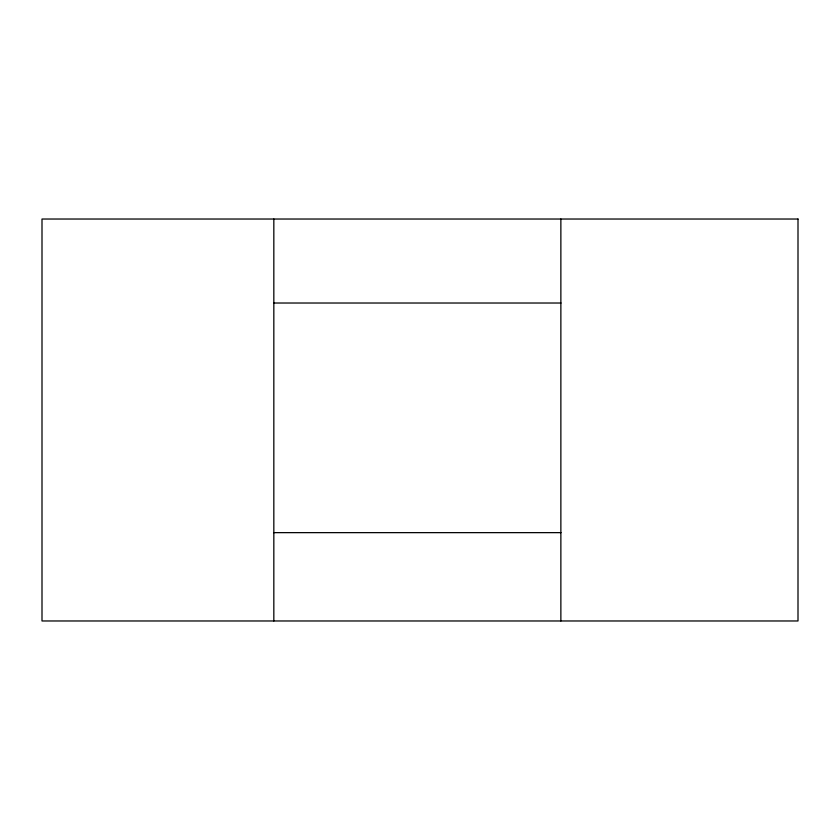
<?xml version="1.0" encoding="UTF-8"?>
<svg xmlns="http://www.w3.org/2000/svg" width="840" height="840" viewBox="0 0 840 840"><rect width="100%" height="100%" fill="white"/><g stroke="black" fill="none" stroke-linecap="round" stroke-linejoin="round"><path stroke-width="1.26" d="M273.725 303.019L560.973 303.019M273.725 532.644L560.973 532.644M560.868 219.03L560.868 620.97M273.83 219.03L273.83 620.97M798 219.03L42 219.03L42 620.97L798 620.97L798 219.03"/></g></svg>
